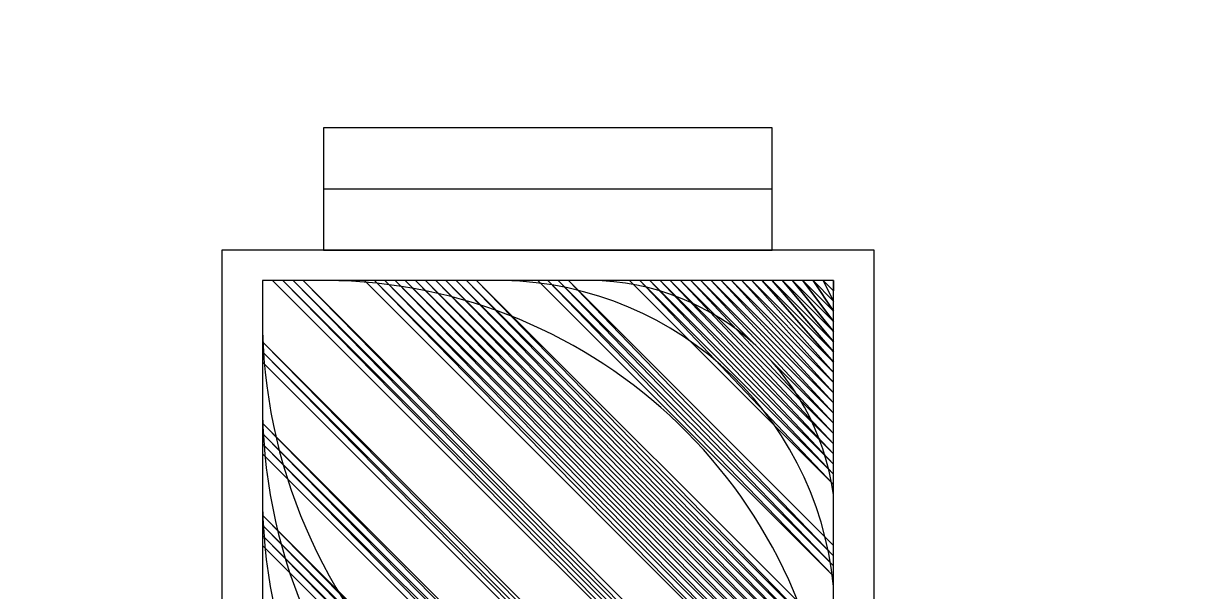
# Model space of a CAD drawing. Header units: metres. Extents: x 75097 to 220762, y -1557923 to -1361206.
# Drawn here: x 105670 to 106449, y -1376655 to -1376279 of the extents above; entities that cross this region are included whole.
import ezdxf

# ---------------------------------------------------------------- set-up
doc = ezdxf.new("R2010")
doc.units = ezdxf.units.M
doc.layers.get('0').update_dxf_attribs({"lineweight": 0})
doc.layers.add('A-100 - Copy$0$PDF_Geometry', color=8, linetype='Continuous')

# ---------------------------------------------------------------- blocks, each defined once
blk = doc.blocks.new('A-100 - Copy$0$A$C02230961')
at = {"layer": 'A-100 - Copy$0$PDF_Geometry', "lineweight": 25}
h = blk.add_hatch(dxfattribs=at)
h.set_pattern_fill('ANGLE', color=256, scale=500)
h.set_pattern_definition([(0, (-1219317.64, -1092026.17), (0, 137.5), [100, -37.5]), (90, (-1219317.64, -1092026.17), (-137.5, 8e-15), [100, -37.5])])
h.paths.add_polyline_path([(10723.66, -4993.66), (11262.69, -4993.66), (11262.69, -4562.44), (10962.86, -4562.44), (10962.86, -4602.87), (10821.36, -4602.87), (10821.36, -4562.44), (10349.72, -4562.44), (10349.72, -4602.87), (10208.22, -4602.87), (10208.22, -4562.44), (10033.04, -4562.44), (10033.04, -4003.21), (9938.71, -4003.21), (9938.71, -4562.44), (9635.51, -4562.44), (9635.51, -4602.87), (9500.76, -4602.87), (9500.76, -4562.44), (9022.37, -4562.44), (9022.37, -4602.87), (8887.62, -4602.87), (8887.62, -4562.44), (8705.7, -4562.44), (8705.7, -5307.51), (8739.39, -5307.51), (8723.21, -5388.36), (9042.59, -5388.36), (9042.59, -5428.79), (9039.62, -5428.79, -0.375368), (8715.8, -5711.78, -0.39984), (9466.14, -6425.98), (9467.07, -6425.98), (9467.07, -6466.41), (9433.38, -6466.41), (9419.9, -6483.25, -0.414214), (9389.58, -6513.58), (9392.95, -6520.31), (9301.99, -6513.58, -0.599371), (9276.78, -6466.41), (8723.21, -6466.41), (8741.3, -6556.83), (10723.66, -6556.83)])
h.paths.add_polyline_path([(14436.86, -4636.56), (11970.16, -4636.56), (11970.16, -6461.72), (11336.8, -6461.72), (11336.8, -6630.95), (11262.69, -6630.95), (11262.69, -7372.1), (11262.69, -7439.48), (11336.8, -7439.48), (11336.8, -8355.82), (12536.8, -8355.82), (12536.8, -8066.1), (12516.59, -8066.1), (12531.41, -7991.98), (12536.8, -7991.98), (12536.8, -7318.2), (12530.07, -7318.2), (12516.59, -7250.82), (12536.8, -7250.82), (12536.8, -6967.84), (12516.59, -6967.84), (12532.76, -6886.98), (12536.8, -6886.98), (12536.8, -6219.94), (12530.07, -6219.94), (12516.59, -6145.82), (12536.8, -6145.82), (12536.8, -5761.77), (14436.86, -5761.77)])
h.paths.add_polyline_path([(12036.96, -7392.32), (12030.8, -7392.32), (12030.8, -7405.21, 0.414215)], flags=16)
h.paths.add_polyline_path([(12091.44, -7338.41), (12091.44, -7378.84), (11343.54, -7378.84), (11343.54, -7338.41), (11902.78, -7338.41), (11902.78, -7331.68), (11922.99, -7331.68), (11922.99, -7311.46), (12030.8, -7311.46), (12030.8, -7331.68), (12057.75, -7331.68)], flags=16)
h.paths.add_polyline_path([(11933.1, -7405.79), (12024.06, -7412.53), (11933.1, -7405.79, -0.517639), (11923.57, -7392.32), (11922.99, -7392.32), (11922.99, -7395.68, 0.414214)], flags=16)
h.paths.add_polyline_path([(11350.28, -7392.32), (11363.76, -7459.69), (11343.54, -7459.69), (11343.54, -7392.32)], flags=16)
h.paths.add_polyline_path([(2957.35, -10511.91), (2877.56, -10511.91), (2877.56, -10538.86), (2796.71, -10524.16), (2796.71, -11076.26, -0.599371), (2843.87, -11101.47), (2843.87, -11192.43), (2839.46, -11173.31, -0.584927), (2813.55, -11219.38), (2816.92, -11226.12), (2803.44, -11226.12), (2803.44, -11232.86), (2796.71, -11266.55), (2756.28, -11266.55), (2756.28, -11265.62, -0.39984), (2042.07, -10515.28, -0.381307), (1752.35, -10839.94), (1752.35, -10842.07), (1718.66, -10842.07), (1718.66, -10518.65), (1678.23, -10518.65), (1657.35, -10518.65), (1657.35, -10511.91), (-42.65, -10511.91), (-42.65, -11138.21), (-42.65, -12311.91), (2957.35, -12311.91)])
h.paths.add_polyline_path([(637.71, -11637.27), (2299.74, -11637.27), (2299.74, -11241.32), (637.71, -11241.32)], flags=24)
h.paths.add_polyline_path([(12347.42, -5213.86), (13381.6, -5213.86), (13381.6, -4916.91), (12347.42, -4916.91)], flags=24)
h.paths.add_polyline_path([(8699.98, -6312.89), (10212.73, -6312.89), (10212.73, -5593.3), (8699.98, -5593.3)], flags=9)
h.paths.add_polyline_path([(10170.78, -5243.13), (10170.78, -6572.5), (10710.36, -6572.5), (10710.36, -5243.13)], flags=9)
h.paths.add_polyline_path([(9375.08, -4957.71), (10990.79, -4957.71), (10990.79, -4660.75), (9375.08, -4660.75)], flags=24)
at = {"layer": 'A-100 - Copy$0$PDF_Geometry', "lineweight": 25, "elevation": -2.36}
for points in [[(5253.25, -9737.07), (5549.71, -9737.07), (5549.71, -9656.21), (5253.25, -9656.21)], [(5185.87, -10370.42), (5617.09, -10370.42), (5617.09, -9737.07), (5185.87, -9737.07)], [(5212.82, -10350.21), (5590.14, -10350.21), (5590.14, -9757.28), (5212.82, -9757.28)], [(5219.56, -9757.28), (5590.14, -10127.86), (5219.56, -9757.28), (5590.14, -10127.86), (5219.56, -9757.28), (5590.14, -10127.86), (5219.56, -9757.28), (5590.14, -10127.86), (5219.56, -9757.28), (5590.14, -10127.86), (5219.56, -9757.28), (5590.14, -10127.86), (5219.56, -9757.28), (5590.14, -10127.86), (5219.56, -9757.28), (5590.14, -10127.86), (5219.56, -9757.28), (5590.14, -10127.86), (5219.56, -9757.28), (5590.14, -10127.86), (5219.56, -9757.28), (5590.14, -10127.86), (5219.56, -9757.28), (5590.14, -10127.86), (5219.56, -9757.28), (5590.14, -10127.86)], [(5226.3, -9757.28), (5590.14, -10127.86), (5226.3, -9757.28), (5590.14, -10127.86), (5226.3, -9757.28), (5590.14, -10127.86), (5226.3, -9757.28), (5590.14, -10127.86), (5226.3, -9757.28), (5590.14, -10127.86), (5226.3, -9757.28), (5590.14, -10127.86), (5226.3, -9757.28), (5590.14, -10121.12), (5226.3, -9757.28), (5590.14, -10121.12), (5226.3, -9757.28), (5590.14, -10121.12), (5226.3, -9757.28), (5590.14, -10121.12), (5226.3, -9757.28), (5590.14, -10121.12), (5226.3, -9757.28), (5590.14, -10121.12), (5226.3, -9757.28), (5590.14, -10121.12), (5226.3, -9757.28), (5590.14, -10121.12), (5226.3, -9757.28), (5590.14, -10121.12), (5226.3, -9757.28), (5590.14, -10121.12), (5226.3, -9757.28), (5590.14, -10121.12), (5226.3, -9757.28), (5590.14, -10121.12), (5226.3, -9757.28), (5590.14, -10121.12)], [(5233.04, -9757.28), (5590.14, -10121.12), (5233.04, -9757.28), (5590.14, -10121.12), (5233.04, -9757.28), (5590.14, -10121.12), (5233.04, -9757.28), (5590.14, -10121.12), (5233.04, -9757.28), (5590.14, -10121.12), (5233.04, -9757.28), (5590.14, -10121.12), (5233.04, -9757.28), (5590.14, -10114.38), (5233.04, -9757.28), (5590.14, -10114.38), (5233.04, -9757.28), (5590.14, -10114.38), (5233.04, -9757.28), (5590.14, -10114.38), (5233.04, -9757.28), (5590.14, -10114.38), (5233.04, -9757.28), (5590.14, -10114.38), (5233.04, -9757.28), (5590.14, -10114.38), (5233.04, -9757.28), (5590.14, -10114.38), (5233.04, -9757.28), (5590.14, -10114.38), (5233.04, -9757.28), (5590.14, -10114.38), (5233.04, -9757.28), (5590.14, -10114.38), (5233.04, -9757.28), (5590.14, -10114.38), (5233.04, -9757.28), (5590.14, -10114.38)], [(5239.78, -9757.28), (5590.14, -10114.38), (5239.78, -9757.28), (5590.14, -10114.38), (5239.78, -9757.28), (5590.14, -10114.38), (5239.78, -9757.28), (5590.14, -10114.38), (5239.78, -9757.28), (5590.14, -10114.38), (5239.78, -9757.28), (5590.14, -10114.38), (5239.78, -9757.28), (5590.14, -10107.65), (5239.78, -9757.28), (5590.14, -10107.65), (5239.78, -9757.28), (5590.14, -10107.65), (5239.78, -9757.28), (5590.14, -10107.65), (5239.78, -9757.28), (5590.14, -10107.65), (5239.78, -9757.28), (5590.14, -10107.65), (5239.78, -9757.28), (5590.14, -10107.65), (5239.78, -9757.28), (5590.14, -10107.65), (5239.78, -9757.28), (5590.14, -10107.65), (5239.78, -9757.28), (5590.14, -10107.65), (5239.78, -9757.28), (5590.14, -10107.65), (5239.78, -9757.28), (5590.14, -10107.65), (5239.78, -9757.28), (5590.14, -10107.65)], [(5280.2, -9757.28), (5590.14, -10067.22), (5280.2, -9757.28), (5590.14, -10067.22), (5280.2, -9757.28), (5590.14, -10067.22), (5280.2, -9757.28), (5590.14, -10067.22), (5280.2, -9757.28), (5590.14, -10067.22), (5280.2, -9757.28), (5590.14, -10067.22), (5280.2, -9757.28), (5590.14, -10067.22), (5280.2, -9757.28), (5590.14, -10067.22), (5280.2, -9757.28), (5590.14, -10067.22), (5280.2, -9757.28), (5590.14, -10067.22), (5280.2, -9757.28), (5590.14, -10067.22), (5280.2, -9757.28), (5590.14, -10067.22), (5280.2, -9757.28), (5590.14, -10067.22)], [(5286.94, -9757.28), (5590.14, -10067.22), (5286.94, -9757.28), (5590.14, -10067.22), (5286.94, -9757.28), (5590.14, -10067.22), (5286.94, -9757.28), (5590.14, -10067.22), (5286.94, -9757.28), (5590.14, -10067.22), (5286.94, -9757.28), (5590.14, -10067.22), (5286.94, -9757.28), (5590.14, -10060.48), (5286.94, -9757.28), (5590.14, -10060.48), (5286.94, -9757.28), (5590.14, -10060.48), (5286.94, -9757.28), (5590.14, -10060.48), (5286.94, -9757.28), (5590.14, -10060.48), (5286.94, -9757.28), (5590.14, -10060.48), (5286.94, -9757.28), (5590.14, -10060.48), (5286.94, -9757.28), (5590.14, -10060.48), (5286.94, -9757.28), (5590.14, -10060.48), (5286.94, -9757.28), (5590.14, -10060.48), (5286.94, -9757.28), (5590.14, -10060.48), (5286.94, -9757.28), (5590.14, -10060.48), (5286.94, -9757.28), (5590.14, -10060.48)], [(5293.68, -9757.28), (5590.14, -10060.48), (5293.68, -9757.28), (5590.14, -10060.48), (5293.68, -9757.28), (5590.14, -10060.48), (5293.68, -9757.28), (5590.14, -10060.48), (5293.68, -9757.28), (5590.14, -10060.48), (5293.68, -9757.28), (5590.14, -10060.48), (5293.68, -9757.28), (5590.14, -10053.74), (5293.68, -9757.28), (5590.14, -10053.74), (5293.68, -9757.28), (5590.14, -10053.74), (5293.68, -9757.28), (5590.14, -10053.74), (5293.68, -9757.28), (5590.14, -10053.74), (5293.68, -9757.28), (5590.14, -10053.74), (5293.68, -9757.28), (5590.14, -10053.74), (5293.68, -9757.28), (5590.14, -10053.74), (5293.68, -9757.28), (5590.14, -10053.74), (5293.68, -9757.28), (5590.14, -10053.74), (5293.68, -9757.28), (5590.14, -10053.74), (5293.68, -9757.28), (5590.14, -10053.74), (5293.68, -9757.28), (5590.14, -10053.74)], [(5300.42, -9757.28), (5590.14, -10053.74), (5300.42, -9757.28), (5590.14, -10053.74), (5300.42, -9757.28), (5590.14, -10053.74), (5300.42, -9757.28), (5590.14, -10053.74), (5300.42, -9757.28), (5590.14, -10053.74), (5300.42, -9757.28), (5590.14, -10053.74), (5300.42, -9757.28), (5590.14, -10047.01), (5300.42, -9757.28), (5590.14, -10047.01), (5300.42, -9757.28), (5590.14, -10047.01), (5300.42, -9757.28), (5590.14, -10047.01), (5300.42, -9757.28), (5590.14, -10047.01), (5300.42, -9757.28), (5590.14, -10047.01), (5300.42, -9757.28), (5590.14, -10047.01), (5300.42, -9757.28), (5590.14, -10047.01), (5300.42, -9757.28), (5590.14, -10047.01), (5300.42, -9757.28), (5590.14, -10047.01), (5300.42, -9757.28), (5590.14, -10047.01), (5300.42, -9757.28), (5590.14, -10047.01), (5300.42, -9757.28), (5590.14, -10047.01)], [(5334.1, -9757.28), (5590.14, -10013.32), (5334.1, -9757.28), (5590.14, -10013.32), (5334.1, -9757.28), (5590.14, -10013.32), (5334.1, -9757.28), (5590.14, -10013.32), (5334.1, -9757.28), (5590.14, -10013.32), (5334.1, -9757.28), (5590.14, -10013.32), (5334.1, -9757.28), (5590.14, -10013.32), (5334.1, -9757.28), (5590.14, -10013.32), (5334.1, -9757.28), (5590.14, -10013.32), (5334.1, -9757.28), (5590.14, -10013.32), (5334.1, -9757.28), (5590.14, -10013.32), (5334.1, -9757.28), (5590.14, -10013.32), (5334.1, -9757.28), (5590.14, -10013.32)], [(5340.84, -9757.28), (5590.14, -10013.32), (5340.84, -9757.28), (5590.14, -10013.32), (5340.84, -9757.28), (5590.14, -10013.32), (5340.84, -9757.28), (5590.14, -10013.32), (5340.84, -9757.28), (5590.14, -10013.32), (5340.84, -9757.28), (5590.14, -10013.32), (5340.84, -9757.28), (5590.14, -10006.58), (5340.84, -9757.28), (5590.14, -10006.58), (5340.84, -9757.28), (5590.14, -10006.58), (5340.84, -9757.28), (5590.14, -10006.58), (5340.84, -9757.28), (5590.14, -10006.58), (5340.84, -9757.28), (5590.14, -10006.58), (5340.84, -9757.28), (5590.14, -10006.58), (5340.84, -9757.28), (5590.14, -10006.58), (5340.84, -9757.28), (5590.14, -10006.58), (5340.84, -9757.28), (5590.14, -10006.58), (5340.84, -9757.28), (5590.14, -10006.58), (5340.84, -9757.28), (5590.14, -10006.58), (5340.84, -9757.28), (5590.14, -10006.58)], [(5347.58, -9757.28), (5590.14, -10006.58), (5347.58, -9757.28), (5590.14, -10006.58), (5347.58, -9757.28), (5590.14, -10006.58), (5347.58, -9757.28), (5590.14, -10006.58), (5347.58, -9757.28), (5590.14, -10006.58), (5347.58, -9757.28), (5590.14, -10006.58), (5347.58, -9757.28), (5590.14, -9999.84), (5347.58, -9757.28), (5590.14, -9999.84), (5347.58, -9757.28), (5590.14, -9999.84), (5347.58, -9757.28), (5590.14, -9999.84), (5347.58, -9757.28), (5590.14, -9999.84), (5347.58, -9757.28), (5590.14, -9999.84), (5347.58, -9757.28), (5590.14, -9999.84), (5347.58, -9757.28), (5590.14, -9999.84), (5347.58, -9757.28), (5590.14, -9999.84), (5347.58, -9757.28), (5590.14, -9999.84), (5347.58, -9757.28), (5590.14, -9999.84), (5347.58, -9757.28), (5590.14, -9999.84), (5347.58, -9757.28), (5590.14, -9999.84)], [(5354.32, -9757.28), (5590.14, -9999.84), (5354.32, -9757.28), (5590.14, -9999.84), (5354.32, -9757.28), (5590.14, -9999.84), (5354.32, -9757.28), (5590.14, -9999.84), (5354.32, -9757.28), (5590.14, -9999.84), (5354.32, -9757.28), (5590.14, -9999.84), (5354.32, -9757.28), (5590.14, -9993.1), (5354.32, -9757.28), (5590.14, -9993.1), (5354.32, -9757.28), (5590.14, -9993.1), (5354.32, -9757.28), (5590.14, -9993.1), (5354.32, -9757.28), (5590.14, -9993.1), (5354.32, -9757.28), (5590.14, -9993.1), (5354.32, -9757.28), (5590.14, -9993.1), (5354.32, -9757.28), (5590.14, -9993.1), (5354.32, -9757.28), (5590.14, -9993.1), (5354.32, -9757.28), (5590.14, -9993.1), (5354.32, -9757.28), (5590.14, -9993.1), (5354.32, -9757.28), (5590.14, -9993.1), (5354.32, -9757.28), (5590.14, -9993.1)], [(5394.74, -9757.28), (5590.14, -9952.68), (5394.74, -9757.28), (5590.14, -9952.68), (5394.74, -9757.28), (5590.14, -9952.68), (5394.74, -9757.28), (5590.14, -9952.68), (5394.74, -9757.28), (5590.14, -9952.68), (5394.74, -9757.28), (5590.14, -9952.68), (5394.74, -9757.28), (5590.14, -9952.68), (5394.74, -9757.28), (5590.14, -9952.68), (5394.74, -9757.28), (5590.14, -9952.68), (5394.74, -9757.28), (5590.14, -9952.68), (5394.74, -9757.28), (5590.14, -9952.68), (5394.74, -9757.28), (5590.14, -9952.68), (5394.74, -9757.28), (5590.14, -9952.68)], [(5401.48, -9757.28), (5590.14, -9952.68), (5401.48, -9757.28), (5590.14, -9952.68), (5401.48, -9757.28), (5590.14, -9952.68), (5401.48, -9757.28), (5590.14, -9952.68), (5401.48, -9757.28), (5590.14, -9952.68), (5401.48, -9757.28), (5590.14, -9952.68), (5401.48, -9757.28), (5590.14, -9945.94), (5401.48, -9757.28), (5590.14, -9945.94), (5401.48, -9757.28), (5590.14, -9945.94), (5401.48, -9757.28), (5590.14, -9945.94), (5401.48, -9757.28), (5590.14, -9945.94), (5401.48, -9757.28), (5590.14, -9945.94), (5401.48, -9757.28), (5590.14, -9945.94), (5401.48, -9757.28), (5590.14, -9945.94), (5401.48, -9757.28), (5590.14, -9945.94), (5401.48, -9757.28), (5590.14, -9945.94), (5401.48, -9757.28), (5590.14, -9945.94), (5401.48, -9757.28), (5590.14, -9945.94), (5401.48, -9757.28), (5590.14, -9945.94)], [(5408.22, -9757.28), (5590.14, -9945.94), (5408.22, -9757.28), (5590.14, -9945.94), (5408.22, -9757.28), (5590.14, -9945.94), (5408.22, -9757.28), (5590.14, -9945.94), (5408.22, -9757.28), (5590.14, -9945.94), (5408.22, -9757.28), (5590.14, -9945.94), (5408.22, -9757.28), (5590.14, -9939.2), (5408.22, -9757.28), (5590.14, -9939.2), (5408.22, -9757.28), (5590.14, -9939.2), (5408.22, -9757.28), (5590.14, -9939.2), (5408.22, -9757.28), (5590.14, -9939.2), (5408.22, -9757.28), (5590.14, -9939.2), (5408.22, -9757.28), (5590.14, -9939.2), (5408.22, -9757.28), (5590.14, -9939.2), (5408.22, -9757.28), (5590.14, -9939.2), (5408.22, -9757.28), (5590.14, -9939.2), (5408.22, -9757.28), (5590.14, -9939.2), (5408.22, -9757.28), (5590.14, -9939.2), (5408.22, -9757.28), (5590.14, -9939.2)], [(5414.96, -9757.28), (5590.14, -9939.2), (5414.96, -9757.28), (5590.14, -9939.2), (5414.96, -9757.28), (5590.14, -9939.2), (5414.96, -9757.28), (5590.14, -9939.2), (5414.96, -9757.28), (5590.14, -9939.2), (5414.96, -9757.28), (5590.14, -9939.2), (5414.96, -9757.28), (5590.14, -9932.46), (5414.96, -9757.28), (5590.14, -9932.46), (5414.96, -9757.28), (5590.14, -9932.46), (5414.96, -9757.28), (5590.14, -9932.46), (5414.96, -9757.28), (5590.14, -9932.46), (5414.96, -9757.28), (5590.14, -9932.46), (5414.96, -9757.28), (5590.14, -9932.46), (5414.96, -9757.28), (5590.14, -9932.46), (5414.96, -9757.28), (5590.14, -9932.46), (5414.96, -9757.28), (5590.14, -9932.46), (5414.96, -9757.28), (5590.14, -9932.46), (5414.96, -9757.28), (5590.14, -9932.46), (5414.96, -9757.28), (5590.14, -9932.46)], [(5455.38, -9757.28), (5590.14, -9892.04), (5455.38, -9757.28), (5590.14, -9892.04), (5455.38, -9757.28), (5590.14, -9892.04), (5455.38, -9757.28), (5590.14, -9892.04), (5455.38, -9757.28), (5590.14, -9892.04), (5455.38, -9757.28), (5590.14, -9892.04), (5455.38, -9757.28), (5590.14, -9892.04), (5455.38, -9757.28), (5590.14, -9892.04), (5455.38, -9757.28), (5590.14, -9892.04), (5455.38, -9757.28), (5590.14, -9892.04), (5455.38, -9757.28), (5590.14, -9892.04), (5455.38, -9757.28), (5590.14, -9892.04), (5455.38, -9757.28), (5590.14, -9892.04)], [(5462.12, -9757.28), (5590.14, -9892.04), (5462.12, -9757.28), (5590.14, -9892.04), (5462.12, -9757.28), (5590.14, -9892.04), (5462.12, -9757.28), (5590.14, -9892.04), (5462.12, -9757.28), (5590.14, -9892.04), (5462.12, -9757.28), (5590.14, -9892.04), (5462.12, -9757.28), (5590.14, -9885.3), (5462.12, -9757.28), (5590.14, -9885.3), (5462.12, -9757.28), (5590.14, -9885.3), (5462.12, -9757.28), (5590.14, -9885.3), (5462.12, -9757.28), (5590.14, -9885.3), (5462.12, -9757.28), (5590.14, -9885.3), (5462.12, -9757.28), (5590.14, -9885.3), (5462.12, -9757.28), (5590.14, -9885.3), (5462.12, -9757.28), (5590.14, -9885.3), (5462.12, -9757.28), (5590.14, -9885.3), (5462.12, -9757.28), (5590.14, -9885.3), (5462.12, -9757.28), (5590.14, -9885.3), (5462.12, -9757.28), (5590.14, -9885.3)], [(5468.86, -9757.28), (5590.14, -9885.3), (5468.86, -9757.28), (5590.14, -9885.3), (5468.86, -9757.28), (5590.14, -9885.3), (5468.86, -9757.28), (5590.14, -9885.3), (5468.86, -9757.28), (5590.14, -9885.3), (5468.86, -9757.28), (5590.14, -9885.3), (5468.86, -9757.28), (5590.14, -9878.56), (5468.86, -9757.28), (5590.14, -9878.56), (5468.86, -9757.28), (5590.14, -9878.56), (5468.86, -9757.28), (5590.14, -9878.56), (5468.86, -9757.28), (5590.14, -9878.56), (5468.86, -9757.28), (5590.14, -9878.56), (5468.86, -9757.28), (5590.14, -9878.56), (5468.86, -9757.28), (5590.14, -9878.56), (5468.86, -9757.28), (5590.14, -9878.56), (5468.86, -9757.28), (5590.14, -9878.56), (5468.86, -9757.28), (5590.14, -9878.56), (5468.86, -9757.28), (5590.14, -9878.56), (5468.86, -9757.28), (5590.14, -9878.56)], [(5475.6, -9757.28), (5590.14, -9878.56), (5475.6, -9757.28), (5590.14, -9878.56), (5475.6, -9757.28), (5590.14, -9878.56), (5475.6, -9757.28), (5590.14, -9878.56), (5475.6, -9757.28), (5590.14, -9878.56), (5475.6, -9757.28), (5590.14, -9878.56), (5475.6, -9757.28), (5590.14, -9871.82), (5475.6, -9757.28), (5590.14, -9871.82), (5475.6, -9757.28), (5590.14, -9871.82), (5475.6, -9757.28), (5590.14, -9871.82), (5475.6, -9757.28), (5590.14, -9871.82), (5475.6, -9757.28), (5590.14, -9871.82), (5475.6, -9757.28), (5590.14, -9871.82), (5475.6, -9757.28), (5590.14, -9871.82), (5475.6, -9757.28), (5590.14, -9871.82), (5475.6, -9757.28), (5590.14, -9871.82), (5475.6, -9757.28), (5590.14, -9871.82), (5475.6, -9757.28), (5590.14, -9871.82), (5475.6, -9757.28), (5590.14, -9871.82)], [(5516.02, -9757.28), (5590.14, -9831.4), (5516.02, -9757.28), (5590.14, -9831.4), (5516.02, -9757.28), (5590.14, -9831.4), (5516.02, -9757.28), (5590.14, -9831.4), (5516.02, -9757.28), (5590.14, -9831.4), (5516.02, -9757.28), (5590.14, -9831.4), (5516.02, -9757.28), (5590.14, -9831.4), (5516.02, -9757.28), (5590.14, -9831.4), (5516.02, -9757.28), (5590.14, -9831.4), (5516.02, -9757.28), (5590.14, -9831.4), (5516.02, -9757.28), (5590.14, -9831.4), (5516.02, -9757.28), (5590.14, -9831.4), (5516.02, -9757.28), (5590.14, -9831.4)], [(5522.76, -9757.28), (5590.14, -9831.4), (5522.76, -9757.28), (5590.14, -9831.4), (5522.76, -9757.28), (5590.14, -9831.4), (5522.76, -9757.28), (5590.14, -9831.4), (5522.76, -9757.28), (5590.14, -9831.4), (5522.76, -9757.28), (5590.14, -9831.4), (5522.76, -9757.28), (5590.14, -9824.66), (5522.76, -9757.28), (5590.14, -9824.66), (5522.76, -9757.28), (5590.14, -9824.66), (5522.76, -9757.28), (5590.14, -9824.66), (5522.76, -9757.28), (5590.14, -9824.66), (5522.76, -9757.28), (5590.14, -9824.66), (5522.76, -9757.28), (5590.14, -9824.66), (5522.76, -9757.28), (5590.14, -9824.66), (5522.76, -9757.28), (5590.14, -9824.66), (5522.76, -9757.28), (5590.14, -9824.66), (5522.76, -9757.28), (5590.14, -9824.66), (5522.76, -9757.28), (5590.14, -9824.66), (5522.76, -9757.28), (5590.14, -9824.66)], [(5529.5, -9757.28), (5590.14, -9824.66), (5529.5, -9757.28), (5590.14, -9824.66), (5529.5, -9757.28), (5590.14, -9824.66), (5529.5, -9757.28), (5590.14, -9824.66), (5529.5, -9757.28), (5590.14, -9824.66), (5529.5, -9757.28), (5590.14, -9824.66), (5529.5, -9757.28), (5590.14, -9817.92), (5529.5, -9757.28), (5590.14, -9817.92), (5529.5, -9757.28), (5590.14, -9817.92), (5529.5, -9757.28), (5590.14, -9817.92), (5529.5, -9757.28), (5590.14, -9817.92), (5529.5, -9757.28), (5590.14, -9817.92), (5529.5, -9757.28), (5590.14, -9817.92), (5529.5, -9757.28), (5590.14, -9817.92), (5529.5, -9757.28), (5590.14, -9817.92), (5529.5, -9757.28), (5590.14, -9817.92), (5529.5, -9757.28), (5590.14, -9817.92), (5529.5, -9757.28), (5590.14, -9817.92), (5529.5, -9757.28), (5590.14, -9817.92)], [(5576.66, -9757.28), (5590.14, -9770.76), (5576.66, -9757.28), (5590.14, -9770.76), (5576.66, -9757.28), (5590.14, -9770.76), (5576.66, -9757.28), (5590.14, -9770.76), (5576.66, -9757.28), (5590.14, -9770.76), (5576.66, -9757.28), (5590.14, -9770.76), (5576.66, -9757.28), (5590.14, -9770.76), (5576.66, -9757.28), (5590.14, -9770.76), (5576.66, -9757.28), (5590.14, -9770.76), (5576.66, -9757.28), (5590.14, -9770.76), (5576.66, -9757.28), (5590.14, -9770.76), (5576.66, -9757.28), (5590.14, -9770.76), (5576.66, -9757.28), (5590.14, -9770.76)], [(5583.4, -9757.28), (5590.14, -9770.76), (5583.4, -9757.28), (5590.14, -9770.76), (5583.4, -9757.28), (5590.14, -9770.76), (5583.4, -9757.28), (5590.14, -9770.76), (5583.4, -9757.28), (5590.14, -9770.76), (5583.4, -9757.28), (5590.14, -9770.76), (5583.4, -9757.28), (5590.14, -9764.02), (5583.4, -9757.28), (5590.14, -9764.02), (5583.4, -9757.28), (5590.14, -9764.02), (5583.4, -9757.28), (5590.14, -9764.02), (5583.4, -9757.28), (5590.14, -9764.02), (5583.4, -9757.28), (5590.14, -9764.02), (5583.4, -9757.28), (5590.14, -9764.02), (5583.4, -9757.28), (5590.14, -9764.02), (5583.4, -9757.28), (5590.14, -9764.02), (5583.4, -9757.28), (5590.14, -9764.02), (5583.4, -9757.28), (5590.14, -9764.02), (5583.4, -9757.28), (5590.14, -9764.02), (5583.4, -9757.28), (5590.14, -9764.02)], [(5590.14, -9757.28), (5590.14, -9764.02), (5590.14, -9757.28), (5590.14, -9764.02), (5590.14, -9757.28), (5590.14, -9764.02), (5590.14, -9757.28), (5590.14, -9764.02), (5590.14, -9757.28), (5590.14, -9764.02), (5590.14, -9757.28), (5590.14, -9764.02)], [(5212.82, -9797.71), (5590.14, -10181.76), (5212.82, -9797.71), (5590.14, -10181.76), (5212.82, -9797.71), (5590.14, -10181.76), (5212.82, -9797.71), (5590.14, -10181.76), (5212.82, -9797.71), (5590.14, -10181.76), (5212.82, -9797.71), (5590.14, -10175.02), (5212.82, -9797.71), (5590.14, -10175.02), (5212.82, -9797.71), (5590.14, -10175.02), (5212.82, -9797.71), (5590.14, -10175.02), (5212.82, -9797.71), (5590.14, -10175.02), (5212.82, -9797.71), (5590.14, -10175.02), (5212.82, -9797.71), (5590.14, -10175.02), (5212.82, -9797.71), (5590.14, -10175.02), (5212.82, -9797.71), (5590.14, -10175.02), (5212.82, -9797.71), (5590.14, -10175.02), (5212.82, -9797.71), (5590.14, -10175.02), (5212.82, -9797.71), (5590.14, -10175.02), (5212.82, -9797.71), (5590.14, -10175.02), (5212.82, -9797.71), (5590.14, -10175.02)], [(5212.82, -9804.45), (5590.14, -10188.5), (5212.82, -9804.45), (5590.14, -10188.5), (5212.82, -9804.45), (5590.14, -10188.5), (5212.82, -9804.45), (5590.14, -10188.5), (5212.82, -9804.45), (5590.14, -10188.5), (5212.82, -9804.45), (5590.14, -10181.76), (5212.82, -9804.45), (5590.14, -10181.76), (5212.82, -9804.45), (5590.14, -10181.76), (5212.82, -9804.45), (5590.14, -10181.76), (5212.82, -9804.45), (5590.14, -10181.76), (5212.82, -9804.45), (5590.14, -10181.76), (5212.82, -9804.45), (5590.14, -10181.76), (5212.82, -9804.45), (5590.14, -10181.76), (5212.82, -9804.45), (5590.14, -10181.76), (5212.82, -9804.45), (5590.14, -10181.76), (5212.82, -9804.45), (5590.14, -10181.76), (5212.82, -9804.45), (5590.14, -10181.76), (5212.82, -9804.45), (5590.14, -10181.76), (5212.82, -9804.45), (5590.14, -10181.76)], [(5212.82, -9811.18), (5590.14, -10188.5), (5212.82, -9811.18), (5590.14, -10188.5), (5212.82, -9811.18), (5590.14, -10188.5), (5212.82, -9811.18), (5590.14, -10188.5), (5212.82, -9811.18), (5590.14, -10188.5), (5212.82, -9811.18), (5590.14, -10188.5), (5212.82, -9811.18), (5590.14, -10188.5), (5212.82, -9811.18), (5590.14, -10188.5), (5212.82, -9811.18), (5590.14, -10188.5), (5212.82, -9811.18), (5590.14, -10188.5), (5212.82, -9811.18), (5590.14, -10188.5), (5212.82, -9811.18), (5590.14, -10188.5), (5212.82, -9811.18), (5590.14, -10188.5), (5212.82, -9811.18), (5590.14, -10188.5)], [(5212.82, -9851.61), (5590.14, -10235.66), (5212.82, -9851.61), (5590.14, -10235.66), (5212.82, -9851.61), (5590.14, -10235.66), (5212.82, -9851.61), (5590.14, -10235.66), (5212.82, -9851.61), (5590.14, -10235.66), (5212.82, -9851.61), (5590.14, -10228.93), (5212.82, -9851.61), (5590.14, -10228.93), (5212.82, -9851.61), (5590.14, -10228.93), (5212.82, -9851.61), (5590.14, -10228.93), (5212.82, -9851.61), (5590.14, -10228.93), (5212.82, -9851.61), (5590.14, -10228.93), (5212.82, -9851.61), (5590.14, -10228.93), (5212.82, -9851.61), (5590.14, -10228.93), (5212.82, -9851.61), (5590.14, -10228.93), (5212.82, -9851.61), (5590.14, -10228.93), (5212.82, -9851.61), (5590.14, -10228.93), (5212.82, -9851.61), (5590.14, -10228.93), (5212.82, -9851.61), (5590.14, -10228.93), (5212.82, -9851.61), (5590.14, -10228.93)], [(5212.82, -9858.35), (5590.14, -10242.4), (5212.82, -9858.35), (5590.14, -10242.4), (5212.82, -9858.35), (5590.14, -10242.4), (5212.82, -9858.35), (5590.14, -10242.4), (5212.82, -9858.35), (5590.14, -10242.4), (5212.82, -9858.35), (5590.14, -10235.66), (5212.82, -9858.35), (5590.14, -10235.66), (5212.82, -9858.35), (5590.14, -10235.66), (5212.82, -9858.35), (5590.14, -10235.66), (5212.82, -9858.35), (5590.14, -10235.66), (5212.82, -9858.35), (5590.14, -10235.66), (5212.82, -9858.35), (5590.14, -10235.66), (5212.82, -9858.35), (5590.14, -10235.66), (5212.82, -9858.35), (5590.14, -10235.66), (5212.82, -9858.35), (5590.14, -10235.66), (5212.82, -9858.35), (5590.14, -10235.66), (5212.82, -9858.35), (5590.14, -10235.66), (5212.82, -9858.35), (5590.14, -10235.66), (5212.82, -9858.35), (5590.14, -10235.66)], [(5212.82, -9865.09), (5590.14, -10249.14), (5212.82, -9865.09), (5590.14, -10249.14), (5212.82, -9865.09), (5590.14, -10249.14), (5212.82, -9865.09), (5590.14, -10249.14), (5212.82, -9865.09), (5590.14, -10249.14), (5212.82, -9865.09), (5590.14, -10242.4), (5212.82, -9865.09), (5590.14, -10242.4), (5212.82, -9865.09), (5590.14, -10242.4), (5212.82, -9865.09), (5590.14, -10242.4), (5212.82, -9865.09), (5590.14, -10242.4), (5212.82, -9865.09), (5590.14, -10242.4), (5212.82, -9865.09), (5590.14, -10242.4), (5212.82, -9865.09), (5590.14, -10242.4), (5212.82, -9865.09), (5590.14, -10242.4), (5212.82, -9865.09), (5590.14, -10242.4), (5212.82, -9865.09), (5590.14, -10242.4), (5212.82, -9865.09), (5590.14, -10242.4), (5212.82, -9865.09), (5590.14, -10242.4), (5212.82, -9865.09), (5590.14, -10242.4)], [(5212.82, -9871.82), (5590.14, -10249.14), (5212.82, -9871.82), (5590.14, -10249.14), (5212.82, -9871.82), (5590.14, -10249.14), (5212.82, -9871.82), (5590.14, -10249.14), (5212.82, -9871.82), (5590.14, -10249.14), (5212.82, -9871.82), (5590.14, -10249.14), (5212.82, -9871.82), (5590.14, -10249.14), (5212.82, -9871.82), (5590.14, -10249.14), (5212.82, -9871.82), (5590.14, -10249.14), (5212.82, -9871.82), (5590.14, -10249.14), (5212.82, -9871.82), (5590.14, -10249.14), (5212.82, -9871.82), (5590.14, -10249.14), (5212.82, -9871.82), (5590.14, -10249.14), (5212.82, -9871.82), (5590.14, -10249.14)], [(5212.82, -9912.25), (5590.14, -10296.3), (5212.82, -9912.25), (5590.14, -10296.3), (5212.82, -9912.25), (5590.14, -10296.3), (5212.82, -9912.25), (5590.14, -10296.3), (5212.82, -9912.25), (5590.14, -10296.3), (5212.82, -9912.25), (5590.14, -10289.57), (5212.82, -9912.25), (5590.14, -10289.57), (5212.82, -9912.25), (5590.14, -10289.57), (5212.82, -9912.25), (5590.14, -10289.57), (5212.82, -9912.25), (5590.14, -10289.57), (5212.82, -9912.25), (5590.14, -10289.57), (5212.82, -9912.25), (5590.14, -10289.57), (5212.82, -9912.25), (5590.14, -10289.57), (5212.82, -9912.25), (5590.14, -10289.57), (5212.82, -9912.25), (5590.14, -10289.57), (5212.82, -9912.25), (5590.14, -10289.57), (5212.82, -9912.25), (5590.14, -10289.57), (5212.82, -9912.25), (5590.14, -10289.57), (5212.82, -9912.25), (5590.14, -10289.57)], [(5212.82, -9918.99), (5590.14, -10303.04), (5212.82, -9918.99), (5590.14, -10303.04), (5212.82, -9918.99), (5590.14, -10303.04), (5212.82, -9918.99), (5590.14, -10303.04), (5212.82, -9918.99), (5590.14, -10303.04), (5212.82, -9918.99), (5590.14, -10296.3), (5212.82, -9918.99), (5590.14, -10296.3), (5212.82, -9918.99), (5590.14, -10296.3), (5212.82, -9918.99), (5590.14, -10296.3), (5212.82, -9918.99), (5590.14, -10296.3), (5212.82, -9918.99), (5590.14, -10296.3), (5212.82, -9918.99), (5590.14, -10296.3), (5212.82, -9918.99), (5590.14, -10296.3), (5212.82, -9918.99), (5590.14, -10296.3), (5212.82, -9918.99), (5590.14, -10296.3), (5212.82, -9918.99), (5590.14, -10296.3), (5212.82, -9918.99), (5590.14, -10296.3), (5212.82, -9918.99), (5590.14, -10296.3), (5212.82, -9918.99), (5590.14, -10296.3)], [(5212.82, -9925.73), (5590.14, -10309.78), (5212.82, -9925.73), (5590.14, -10309.78), (5212.82, -9925.73), (5590.14, -10309.78), (5212.82, -9925.73), (5590.14, -10309.78), (5212.82, -9925.73), (5590.14, -10309.78), (5212.82, -9925.73), (5590.14, -10303.04), (5212.82, -9925.73), (5590.14, -10303.04), (5212.82, -9925.73), (5590.14, -10303.04), (5212.82, -9925.73), (5590.14, -10303.04), (5212.82, -9925.73), (5590.14, -10303.04), (5212.82, -9925.73), (5590.14, -10303.04), (5212.82, -9925.73), (5590.14, -10303.04), (5212.82, -9925.73), (5590.14, -10303.04), (5212.82, -9925.73), (5590.14, -10303.04), (5212.82, -9925.73), (5590.14, -10303.04), (5212.82, -9925.73), (5590.14, -10303.04), (5212.82, -9925.73), (5590.14, -10303.04), (5212.82, -9925.73), (5590.14, -10303.04), (5212.82, -9925.73), (5590.14, -10303.04)], [(5212.82, -9932.46), (5590.14, -10309.78), (5212.82, -9932.46), (5590.14, -10309.78), (5212.82, -9932.46), (5590.14, -10309.78), (5212.82, -9932.46), (5590.14, -10309.78), (5212.82, -9932.46), (5590.14, -10309.78), (5212.82, -9932.46), (5590.14, -10309.78), (5212.82, -9932.46), (5590.14, -10309.78), (5212.82, -9932.46), (5590.14, -10309.78), (5212.82, -9932.46), (5590.14, -10309.78), (5212.82, -9932.46), (5590.14, -10309.78), (5212.82, -9932.46), (5590.14, -10309.78), (5212.82, -9932.46), (5590.14, -10309.78), (5212.82, -9932.46), (5590.14, -10309.78), (5212.82, -9932.46), (5590.14, -10309.78)]]:
    blk.add_lwpolyline(points, close=True, dxfattribs=at)
at = {"layer": 'A-100 - Copy$0$PDF_Geometry', "lineweight": 30, "elevation": -2.36}
blk.add_lwpolyline([(5253.25, -9696.64), (5549.71, -9696.64)], dxfattribs=at)
at = {"layer": 'A-100 - Copy$0$PDF_Geometry', "lineweight": 25, "elevation": -2.36}
for points in [[(5307.15, -9757.28), (5590.14, -10047.01), (5307.15, -9757.28), (5590.14, -10047.01), (5307.15, -9757.28), (5590.14, -10047.01), (5307.15, -9757.28), (5590.14, -10047.01), (5307.15, -9757.28), (5590.14, -10047.01), (5307.15, -9757.28), (5590.14, -10047.01), (5307.15, -9757.28), (5590.14, -10040.27), (5307.15, -9757.28), (5590.14, -10040.27), (5307.15, -9757.28), (5590.14, -10040.27), (5307.15, -9757.28), (5590.14, -10040.27), (5307.15, -9757.28), (5590.14, -10040.27), (5307.15, -9757.28), (5590.14, -10040.27), (5307.15, -9757.28), (5590.14, -10040.27), (5307.15, -9757.28), (5590.14, -10040.27), (5307.15, -9757.28), (5590.14, -10040.27), (5307.15, -9757.28), (5590.14, -10040.27), (5307.15, -9757.28), (5590.14, -10040.27), (5307.15, -9757.28), (5590.14, -10040.27), (5307.15, -9757.28), (5590.14, -10040.27), (5307.15, -9757.28), (5590.14, -10040.27), (5313.89, -9757.28), (5590.14, -10040.27), (5313.89, -9757.28), (5590.14, -10040.27), (5313.89, -9757.28), (5590.14, -10040.27), (5313.89, -9757.28), (5590.14, -10040.27), (5313.89, -9757.28), (5590.14, -10040.27), (5313.89, -9757.28), (5590.14, -10033.53), (5313.89, -9757.28), (5590.14, -10033.53), (5313.89, -9757.28), (5590.14, -10033.53), (5313.89, -9757.28), (5590.14, -10033.53), (5313.89, -9757.28), (5590.14, -10033.53), (5313.89, -9757.28), (5590.14, -10033.53), (5313.89, -9757.28), (5590.14, -10033.53), (5313.89, -9757.28), (5590.14, -10033.53), (5313.89, -9757.28), (5590.14, -10033.53), (5313.89, -9757.28), (5590.14, -10033.53), (5313.89, -9757.28), (5590.14, -10033.53), (5313.89, -9757.28), (5590.14, -10033.53), (5313.89, -9757.28), (5590.14, -10033.53), (5313.89, -9757.28), (5590.14, -10033.53), (5320.63, -9757.28), (5590.14, -10033.53), (5320.63, -9757.28), (5590.14, -10033.53), (5320.63, -9757.28), (5590.14, -10033.53), (5320.63, -9757.28), (5590.14, -10033.53), (5320.63, -9757.28), (5590.14, -10033.53), (5320.63, -9757.28), (5590.14, -10026.79), (5320.63, -9757.28), (5590.14, -10026.79), (5320.63, -9757.28), (5590.14, -10026.79), (5320.63, -9757.28), (5590.14, -10026.79), (5320.63, -9757.28), (5590.14, -10026.79), (5320.63, -9757.28), (5590.14, -10026.79), (5320.63, -9757.28), (5590.14, -10026.79), (5320.63, -9757.28), (5590.14, -10026.79), (5320.63, -9757.28), (5590.14, -10026.79), (5320.63, -9757.28), (5590.14, -10026.79), (5320.63, -9757.28), (5590.14, -10026.79), (5320.63, -9757.28), (5590.14, -10026.79), (5320.63, -9757.28), (5590.14, -10026.79), (5320.63, -9757.28), (5590.14, -10026.79), (5327.37, -9757.28), (5590.14, -10026.79), (5327.37, -9757.28), (5590.14, -10026.79), (5327.37, -9757.28), (5590.14, -10026.79), (5327.37, -9757.28), (5590.14, -10026.79), (5327.37, -9757.28), (5590.14, -10026.79), (5327.37, -9757.28), (5590.14, -10020.05), (5327.37, -9757.28), (5590.14, -10020.05), (5327.37, -9757.28), (5590.14, -10020.05), (5327.37, -9757.28), (5590.14, -10020.05), (5327.37, -9757.28), (5590.14, -10020.05), (5327.37, -9757.28), (5590.14, -10020.05), (5327.37, -9757.28), (5590.14, -10020.05), (5327.37, -9757.28), (5590.14, -10020.05), (5327.37, -9757.28), (5590.14, -10020.05), (5327.37, -9757.28), (5590.14, -10020.05), (5327.37, -9757.28), (5590.14, -10020.05), (5327.37, -9757.28), (5590.14, -10020.05), (5327.37, -9757.28), (5590.14, -10020.05), (5327.37, -9757.28), (5590.14, -10020.05), (5334.1, -9757.28), (5590.14, -10020.05), (5334.1, -9757.28), (5590.14, -10020.05), (5334.1, -9757.28), (5590.14, -10020.05), (5334.1, -9757.28), (5590.14, -10020.05), (5334.1, -9757.28), (5590.14, -10020.05), (5334.1, -9757.28), (5590.14, -10020.05)], [(5482.34, -9757.28), (5590.14, -9871.82), (5482.34, -9757.28), (5590.14, -9871.82), (5482.34, -9757.28), (5590.14, -9871.82), (5482.34, -9757.28), (5590.14, -9871.82), (5482.34, -9757.28), (5590.14, -9871.82), (5482.34, -9757.28), (5590.14, -9871.82), (5482.34, -9757.28), (5590.14, -9865.09), (5482.34, -9757.28), (5590.14, -9865.09), (5482.34, -9757.28), (5590.14, -9865.09), (5482.34, -9757.28), (5590.14, -9865.09), (5482.34, -9757.28), (5590.14, -9865.09), (5482.34, -9757.28), (5590.14, -9865.09), (5482.34, -9757.28), (5590.14, -9865.09), (5482.34, -9757.28), (5590.14, -9865.09), (5482.34, -9757.28), (5590.14, -9865.09), (5482.34, -9757.28), (5590.14, -9865.09), (5482.34, -9757.28), (5590.14, -9865.09), (5482.34, -9757.28), (5590.14, -9865.09), (5482.34, -9757.28), (5590.14, -9865.09), (5482.34, -9757.28), (5590.14, -9865.09), (5489.07, -9757.28), (5590.14, -9865.09), (5489.07, -9757.28), (5590.14, -9865.09), (5489.07, -9757.28), (5590.14, -9865.09), (5489.07, -9757.28), (5590.14, -9865.09), (5489.07, -9757.28), (5590.14, -9865.09), (5489.07, -9757.28), (5590.14, -9858.35), (5489.07, -9757.28), (5590.14, -9858.35), (5489.07, -9757.28), (5590.14, -9858.35), (5489.07, -9757.28), (5590.14, -9858.35), (5489.07, -9757.28), (5590.14, -9858.35), (5489.07, -9757.28), (5590.14, -9858.35), (5489.07, -9757.28), (5590.14, -9858.35), (5489.07, -9757.28), (5590.14, -9858.35), (5489.07, -9757.28), (5590.14, -9858.35), (5489.07, -9757.28), (5590.14, -9858.35), (5489.07, -9757.28), (5590.14, -9858.35), (5489.07, -9757.28), (5590.14, -9858.35), (5489.07, -9757.28), (5590.14, -9858.35), (5489.07, -9757.28), (5590.14, -9858.35), (5495.81, -9757.28), (5590.14, -9858.35), (5495.81, -9757.28), (5590.14, -9858.35), (5495.81, -9757.28), (5590.14, -9858.35), (5495.81, -9757.28), (5590.14, -9858.35), (5495.81, -9757.28), (5590.14, -9858.35), (5495.81, -9757.28), (5590.14, -9851.61), (5495.81, -9757.28), (5590.14, -9851.61), (5495.81, -9757.28), (5590.14, -9851.61), (5495.81, -9757.28), (5590.14, -9851.61), (5495.81, -9757.28), (5590.14, -9851.61), (5495.81, -9757.28), (5590.14, -9851.61), (5495.81, -9757.28), (5590.14, -9851.61), (5495.81, -9757.28), (5590.14, -9851.61), (5495.81, -9757.28), (5590.14, -9851.61), (5495.81, -9757.28), (5590.14, -9851.61), (5495.81, -9757.28), (5590.14, -9851.61), (5495.81, -9757.28), (5590.14, -9851.61), (5495.81, -9757.28), (5590.14, -9851.61), (5495.81, -9757.28), (5590.14, -9851.61), (5502.55, -9757.28), (5590.14, -9851.61), (5502.55, -9757.28), (5590.14, -9851.61), (5502.55, -9757.28), (5590.14, -9851.61), (5502.55, -9757.28), (5590.14, -9851.61), (5502.55, -9757.28), (5590.14, -9851.61), (5502.55, -9757.28), (5590.14, -9844.87), (5502.55, -9757.28), (5590.14, -9844.87), (5502.55, -9757.28), (5590.14, -9844.87), (5502.55, -9757.28), (5590.14, -9844.87), (5502.55, -9757.28), (5590.14, -9844.87), (5502.55, -9757.28), (5590.14, -9844.87), (5502.55, -9757.28), (5590.14, -9844.87), (5502.55, -9757.28), (5590.14, -9844.87), (5502.55, -9757.28), (5590.14, -9844.87), (5502.55, -9757.28), (5590.14, -9844.87), (5502.55, -9757.28), (5590.14, -9844.87), (5502.55, -9757.28), (5590.14, -9844.87), (5502.55, -9757.28), (5590.14, -9844.87), (5502.55, -9757.28), (5590.14, -9844.87), (5509.29, -9757.28), (5590.14, -9844.87), (5509.29, -9757.28), (5590.14, -9844.87), (5509.29, -9757.28), (5590.14, -9844.87), (5509.29, -9757.28), (5590.14, -9844.87), (5509.29, -9757.28), (5590.14, -9844.87), (5509.29, -9757.28), (5590.14, -9838.13), (5509.29, -9757.28), (5590.14, -9838.13), (5509.29, -9757.28), (5590.14, -9838.13), (5509.29, -9757.28), (5590.14, -9838.13), (5509.29, -9757.28), (5590.14, -9838.13), (5509.29, -9757.28), (5590.14, -9838.13), (5509.29, -9757.28), (5590.14, -9838.13), (5509.29, -9757.28), (5590.14, -9838.13), (5509.29, -9757.28), (5590.14, -9838.13), (5509.29, -9757.28), (5590.14, -9838.13), (5509.29, -9757.28), (5590.14, -9838.13), (5509.29, -9757.28), (5590.14, -9838.13), (5509.29, -9757.28), (5590.14, -9838.13), (5509.29, -9757.28), (5590.14, -9838.13), (5516.02, -9757.28), (5590.14, -9838.13), (5516.02, -9757.28), (5590.14, -9838.13), (5516.02, -9757.28), (5590.14, -9838.13), (5516.02, -9757.28), (5590.14, -9838.13), (5516.02, -9757.28), (5590.14, -9838.13), (5516.02, -9757.28), (5590.14, -9838.13)], [(5536.24, -9757.28), (5590.14, -9817.92), (5536.24, -9757.28), (5590.14, -9817.92), (5536.24, -9757.28), (5590.14, -9817.92), (5536.24, -9757.28), (5590.14, -9817.92), (5536.24, -9757.28), (5590.14, -9817.92), (5536.24, -9757.28), (5590.14, -9817.92), (5536.24, -9757.28), (5590.14, -9811.18), (5536.24, -9757.28), (5590.14, -9811.18), (5536.24, -9757.28), (5590.14, -9811.18), (5536.24, -9757.28), (5590.14, -9811.18), (5536.24, -9757.28), (5590.14, -9811.18), (5536.24, -9757.28), (5590.14, -9811.18), (5536.24, -9757.28), (5590.14, -9811.18), (5536.24, -9757.28), (5590.14, -9811.18), (5536.24, -9757.28), (5590.14, -9811.18), (5536.24, -9757.28), (5590.14, -9811.18), (5536.24, -9757.28), (5590.14, -9811.18), (5536.24, -9757.28), (5590.14, -9811.18), (5536.24, -9757.28), (5590.14, -9811.18), (5536.24, -9757.28), (5590.14, -9811.18), (5542.98, -9757.28), (5590.14, -9811.18), (5542.98, -9757.28), (5590.14, -9811.18), (5542.98, -9757.28), (5590.14, -9811.18), (5542.98, -9757.28), (5590.14, -9811.18), (5542.98, -9757.28), (5590.14, -9811.18), (5542.98, -9757.28), (5590.14, -9804.45), (5542.98, -9757.28), (5590.14, -9804.45), (5542.98, -9757.28), (5590.14, -9804.45), (5542.98, -9757.28), (5590.14, -9804.45), (5542.98, -9757.28), (5590.14, -9804.45), (5542.98, -9757.28), (5590.14, -9804.45), (5542.98, -9757.28), (5590.14, -9804.45), (5542.98, -9757.28), (5590.14, -9804.45), (5542.98, -9757.28), (5590.14, -9804.45), (5542.98, -9757.28), (5590.14, -9804.45), (5542.98, -9757.28), (5590.14, -9804.45), (5542.98, -9757.28), (5590.14, -9804.45), (5542.98, -9757.28), (5590.14, -9804.45), (5542.98, -9757.28), (5590.14, -9804.45), (5549.71, -9757.28), (5590.14, -9804.45), (5549.71, -9757.28), (5590.14, -9804.45), (5549.71, -9757.28), (5590.14, -9804.45), (5549.71, -9757.28), (5590.14, -9804.45), (5549.71, -9757.28), (5590.14, -9804.45), (5549.71, -9757.28), (5590.14, -9797.71), (5549.71, -9757.28), (5590.14, -9797.71), (5549.71, -9757.28), (5590.14, -9797.71), (5549.71, -9757.28), (5590.14, -9797.71), (5549.71, -9757.28), (5590.14, -9797.71), (5549.71, -9757.28), (5590.14, -9797.71), (5549.71, -9757.28), (5590.14, -9797.71), (5549.71, -9757.28), (5590.14, -9797.71), (5549.71, -9757.28), (5590.14, -9797.71), (5549.71, -9757.28), (5590.14, -9797.71), (5549.71, -9757.28), (5590.14, -9797.71), (5549.71, -9757.28), (5590.14, -9797.71), (5549.71, -9757.28), (5590.14, -9797.71), (5549.71, -9757.28), (5590.14, -9797.71), (5556.45, -9757.28), (5590.14, -9797.71), (5556.45, -9757.28), (5590.14, -9797.71), (5556.45, -9757.28), (5590.14, -9797.71), (5556.45, -9757.28), (5590.14, -9797.71), (5556.45, -9757.28), (5590.14, -9797.71), (5556.45, -9757.28), (5590.14, -9790.97), (5556.45, -9757.28), (5590.14, -9790.97), (5556.45, -9757.28), (5590.14, -9790.97), (5556.45, -9757.28), (5590.14, -9790.97), (5556.45, -9757.28), (5590.14, -9790.97), (5556.45, -9757.28), (5590.14, -9790.97), (5556.45, -9757.28), (5590.14, -9790.97), (5556.45, -9757.28), (5590.14, -9790.97), (5556.45, -9757.28), (5590.14, -9790.97), (5556.45, -9757.28), (5590.14, -9790.97), (5556.45, -9757.28), (5590.14, -9790.97), (5556.45, -9757.28), (5590.14, -9790.97), (5556.45, -9757.28), (5590.14, -9790.97), (5556.45, -9757.28), (5590.14, -9790.97), (5563.19, -9757.28), (5590.14, -9790.97), (5563.19, -9757.28), (5590.14, -9790.97), (5563.19, -9757.28), (5590.14, -9790.97), (5563.19, -9757.28), (5590.14, -9790.97), (5563.19, -9757.28), (5590.14, -9790.97), (5563.19, -9757.28), (5590.14, -9784.23), (5563.19, -9757.28), (5590.14, -9784.23), (5563.19, -9757.28), (5590.14, -9784.23), (5563.19, -9757.28), (5590.14, -9784.23), (5563.19, -9757.28), (5590.14, -9784.23), (5563.19, -9757.28), (5590.14, -9784.23), (5563.19, -9757.28), (5590.14, -9784.23), (5563.19, -9757.28), (5590.14, -9784.23), (5563.19, -9757.28), (5590.14, -9784.23), (5563.19, -9757.28), (5590.14, -9784.23), (5563.19, -9757.28), (5590.14, -9784.23), (5563.19, -9757.28), (5590.14, -9784.23), (5563.19, -9757.28), (5590.14, -9784.23), (5563.19, -9757.28), (5590.14, -9784.23), (5569.93, -9757.28), (5590.14, -9784.23), (5569.93, -9757.28), (5590.14, -9784.23), (5569.93, -9757.28), (5590.14, -9784.23), (5569.93, -9757.28), (5590.14, -9784.23), (5569.93, -9757.28), (5590.14, -9784.23), (5569.93, -9757.28), (5590.14, -9777.49), (5569.93, -9757.28), (5590.14, -9777.49), (5569.93, -9757.28), (5590.14, -9777.49), (5569.93, -9757.28), (5590.14, -9777.49), (5569.93, -9757.28), (5590.14, -9777.49), (5569.93, -9757.28), (5590.14, -9777.49), (5569.93, -9757.28), (5590.14, -9777.49), (5569.93, -9757.28), (5590.14, -9777.49), (5569.93, -9757.28), (5590.14, -9777.49), (5569.93, -9757.28), (5590.14, -9777.49), (5569.93, -9757.28), (5590.14, -9777.49), (5569.93, -9757.28), (5590.14, -9777.49), (5569.93, -9757.28), (5590.14, -9777.49), (5569.93, -9757.28), (5590.14, -9777.49), (5576.66, -9757.28), (5590.14, -9777.49), (5576.66, -9757.28), (5590.14, -9777.49), (5576.66, -9757.28), (5590.14, -9777.49), (5576.66, -9757.28), (5590.14, -9777.49), (5576.66, -9757.28), (5590.14, -9777.49), (5576.66, -9757.28), (5590.14, -9777.49)]]:
    blk.add_lwpolyline(points, dxfattribs=at)
at = {"layer": 'A-100 - Copy$0$PDF_Geometry', "lineweight": 25}
for centre, radius, start, end in [((5253.25, -10094.74, -2.36), 337.53, 3.5308, 91.14382), ((5367.79, -9980.53, -2.36), 223.35, 5.42394, 91.72872), ((5428.43, -9920.27, -2.36), 163.13, 7.5723, 92.36718), ((5567.16, -9780.86, -2.36), 354.48, 181.6338, 273.71705), ((5570.41, -9838.13, -2.36), 357.65, 181.07947, 273.16272), ((5570.41, -9898.77, -2.36), 357.65, 181.07947, 273.16272)]:
    blk.add_arc(centre, radius, start, end, dxfattribs=at)
blk = doc.blocks.new('A-100 - Copy')
blk.add_blockref('A-100 - Copy$0$A$C02230961', (100615.32, -1366691.83, 2.36))

msp = doc.modelspace()

# ---------------------------------------------------------------- block references
msp.add_blockref('A-100 - Copy', (0, 0))

doc.saveas('drawing.dxf')
